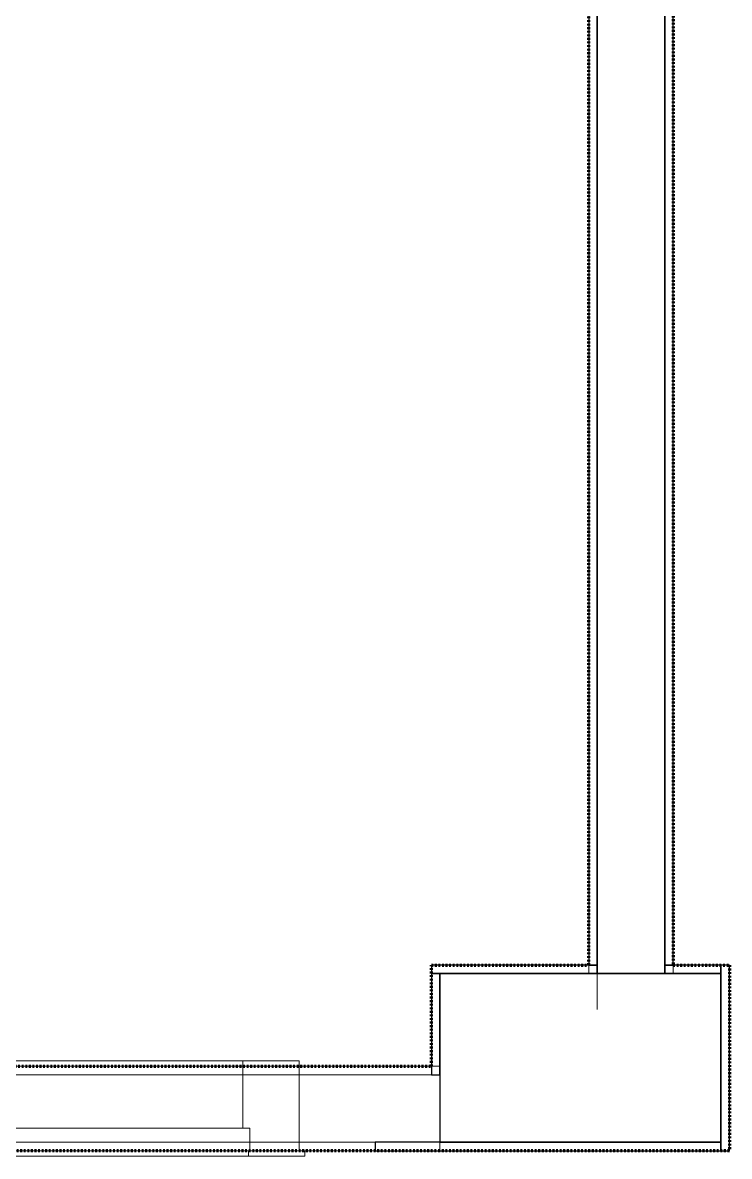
# Model space of a CAD drawing. Header units: millimetres. Extents: x -5300 to 98858, y -5196 to 93886.
# Drawn here: x 38008 to 39265, y 46325 to 48340 of the extents above; entities that cross this region are included whole.
import ezdxf

# ---------------------------------------------------------------- set-up
doc = ezdxf.new("R2010")
doc.units = ezdxf.units.MM
doc.linetypes.add('Штрих', pattern=[6.35, 3.175, -3.175])
doc.linetypes.add('Штрих_2_', pattern=[6.35, 3.175, -3.175])
for name, color, linetype, lineweight, true_color in [('_Разделитель помещений_', 4, 'Штрих', 70, 0x00ffff), ('Двери', 7, 'Continuous', 18, 0x7f7f7f), ('Колонны', 7, 'Continuous', 18, 0x7f7f7f), ('Стены', 7, 'Continuous', 18, 0x7f7f7f), ('Стены разрез', 7, 'Continuous', 50, 0x7f7f7f)]:
    doc.layers.add(name, color=color, linetype=linetype, lineweight=lineweight, true_color=true_color)

# ---------------------------------------------------------------- blocks, each defined once
blk = doc.blocks.new('СТВ_Перегородка_Кирпич 61120 - СТВ_Перегородка_Кирпич 2-242550-Подвал')
at = {"layer": 'Стены', "color": 254, "true_color": 0xd4d4d4}
blk.add_line((30200, 46350), (38750, 46350), dxfattribs=at)
blk = doc.blocks.new('СТВ_Перегородка_Кирпич 61120 - СТВ_Перегородка_Кирпич-242543-Подвал')
at = {"layer": 'Стены', "color": 254, "true_color": 0xd4d4d4}
for p, q in [((35750, 46485), (38750, 46485)), ((38750, 46485), (35750, 46485)), ((35750, 46470), (38750, 46470)), ((38750, 46470), (35750, 46470)), ((35750, 46470), (38750, 46470)), ((38750, 46470), (35750, 46470)), ((38750, 46470), (35750, 46470)), ((38735, 46485), (35765, 46485)), ((35765, 46470), (38735, 46470)), ((36800, 46485), (38500, 46485)), ((38500, 46485), (36800, 46485)), ((36800, 46485), (38500, 46485)), ((38500, 46485), (36800, 46485)), ((36800, 46470), (38500, 46470)), ((38500, 46470), (36800, 46470)), ((38500, 46470), (36800, 46470)), ((36800, 46470), (38500, 46470)), ((36800, 46470), (38500, 46470)), ((38500, 46470), (36800, 46470)), ((36800, 46470), (38500, 46470)), ((38500, 46470), (36800, 46470)), ((38500, 46485), (38500, 46470)), ((38500, 46485), (38500, 46485)), ((38500, 46485), (38500, 46470)), ((38500, 46470), (38500, 46485)), ((38500, 46470), (38500, 46485)), ((38500, 46485), (38500, 46485)), ((38500, 46470), (38500, 46470)), ((38500, 46470), (38500, 46470)), ((38500, 46470), (38500, 46350)), ((38500, 46470), (38500, 46470)), ((38500, 46470), (38500, 46350)), ((38500, 46350), (38500, 46470)), ((38500, 46350), (38500, 46470)), ((38500, 46470), (38500, 46470)), ((38750, 46485), (38735, 46485)), ((38735, 46485), (38735, 46470)), ((38735, 46485), (38735, 46485)), ((38735, 46470), (38735, 46485)), ((38735, 46470), (38735, 46485)), ((38735, 46485), (38750, 46485)), ((38735, 46485), (38735, 46485)), ((38750, 46470), (38735, 46470)), ((38735, 46470), (38735, 46470)), ((38735, 46470), (38750, 46470)), ((38735, 46470), (38735, 46470)), ((38750, 46485), (38750, 46470)), ((38750, 46485), (38750, 46470)), ((38750, 46470), (38750, 46485)), ((38750, 46485), (38750, 46485)), ((38750, 46470), (38750, 46485)), ((38750, 46485), (38750, 46485)), ((38750, 46470), (38750, 46470)), ((38750, 46470), (38750, 46470)), ((38750, 46470), (38750, 46350)), ((38750, 46350), (38750, 46470)), ((38750, 46470), (38750, 46470)), ((38750, 46350), (38750, 46470)), ((38750, 46470), (38750, 46470)), ((30185, 46350), (38750, 46350)), ((38750, 46350), (30185, 46350)), ((38635, 46350), (30185, 46350)), ((35750, 46350), (38750, 46350)), ((35750, 46350), (38750, 46350)), ((38750, 46350), (35750, 46350)), ((36800, 46350), (38500, 46350)), ((38500, 46350), (36800, 46350)), ((38500, 46350), (36800, 46350)), ((36800, 46350), (38500, 46350)), ((36800, 46350), (38500, 46350)), ((38500, 46350), (36800, 46350)), ((36800, 46350), (38500, 46350)), ((38500, 46350), (36800, 46350)), ((38500, 46350), (38500, 46350)), ((38500, 46350), (38500, 46350)), ((38500, 46350), (38500, 46335)), ((38500, 46350), (38500, 46350)), ((38500, 46350), (38500, 46335)), ((38500, 46335), (38500, 46350)), ((38500, 46335), (38500, 46350)), ((38500, 46350), (38500, 46350)), ((38750, 46350), (38635, 46350)), ((38635, 46350), (38635, 46335)), ((38635, 46335), (38635, 46350)), ((38635, 46350), (38635, 46350)), ((38635, 46335), (38635, 46350)), ((38635, 46350), (38635, 46350)), ((38635, 46350), (38750, 46350)), ((38750, 46350), (38750, 46350)), ((38750, 46350), (38750, 46350)), ((38750, 46335), (38750, 46350)), ((38750, 46350), (38750, 46335)), ((38750, 46335), (38750, 46350)), ((38750, 46350), (38750, 46350)), ((38750, 46350), (38750, 46335)), ((38750, 46350), (38750, 46350)), ((38750, 46335), (30185, 46335)), ((38635, 46335), (30185, 46335)), ((38750, 46335), (30185, 46335)), ((36800, 46335), (38500, 46335)), ((38500, 46335), (36800, 46335)), ((38500, 46335), (36800, 46335)), ((36800, 46335), (38500, 46335)), ((38500, 46335), (38500, 46335)), ((38500, 46335), (38500, 46335)), ((38635, 46335), (38635, 46335)), ((38635, 46335), (38750, 46335)), ((38635, 46335), (38750, 46335)), ((38635, 46335), (38635, 46335)), ((38750, 46335), (38750, 46335)), ((38750, 46335), (38750, 46335))]:
    blk.add_line(p, q, dxfattribs=at)
blk = doc.blocks.new('СТВ_Перегородка_Кирпич 61120 - СТВ_Перегородка_Кирпич 61120-242547-Подвал')
for name in ['СТВ_Перегородка_Кирпич 61120 - СТВ_Перегородка_Кирпич-242543-Подвал', 'СТВ_Перегородка_Кирпич 61120 - СТВ_Перегородка_Кирпич 2-242550-Подвал']:
    blk.add_blockref(name, (0, 0))
blk = doc.blocks.new('Дп-10 - Дп-10-242559-Подвал')
at = {"layer": 'Двери', "color": 254, "true_color": 0xd4d4d4}
for p, q in [((36800, 46495), (38500, 46495)), ((38500, 46495), (36800, 46495)), ((38400, 46495), (36900, 46495)), ((36900, 46495), (38400, 46495)), ((38500, 46495), (38400, 46495)), ((38400, 46495), (38400, 46485)), ((38500, 46495), (38400, 46495)), ((38400, 46495), (38400, 46495)), ((38400, 46495), (38500, 46495)), ((38400, 46495), (38400, 46495)), ((38400, 46495), (38400, 46485)), ((38400, 46485), (38400, 46495)), ((38400, 46495), (38500, 46495)), ((38400, 46485), (38400, 46495)), ((38500, 46495), (38400, 46495)), ((38400, 46495), (38400, 46485)), ((38400, 46495), (38500, 46495)), ((38400, 46485), (38400, 46495)), ((38500, 46485), (38500, 46495)), ((38500, 46495), (38500, 46495)), ((38500, 46495), (38500, 46495)), ((38500, 46495), (38500, 46485)), ((38500, 46485), (38500, 46495)), ((38500, 46495), (38500, 46485)), ((38500, 46485), (38500, 46495)), ((38500, 46495), (38500, 46485)), ((38500, 46485), (36800, 46485)), ((36800, 46485), (38500, 46485)), ((38500, 46485), (36800, 46485)), ((36800, 46485), (38500, 46485)), ((38400, 46485), (36900, 46485)), ((36900, 46485), (38400, 46485)), ((36900, 46485), (38400, 46485)), ((38400, 46485), (36900, 46485)), ((38400, 46485), (38500, 46485)), ((38400, 46485), (38400, 46485)), ((38500, 46485), (38400, 46485)), ((38400, 46485), (38400, 46485)), ((38400, 46485), (38500, 46485)), ((38500, 46485), (38400, 46485)), ((38400, 46485), (38500, 46485)), ((38500, 46485), (38400, 46485)), ((38500, 46485), (38400, 46485)), ((38400, 46485), (38400, 46375)), ((38500, 46485), (38400, 46485)), ((38400, 46485), (38400, 46485)), ((38400, 46485), (38500, 46485)), ((38400, 46375), (38400, 46485)), ((38400, 46485), (38400, 46485)), ((38400, 46485), (38400, 46375)), ((38400, 46375), (38400, 46485)), ((38400, 46485), (38500, 46485)), ((38400, 46375), (38400, 46485)), ((38400, 46485), (38500, 46485)), ((38400, 46485), (38400, 46375)), ((38500, 46485), (38400, 46485)), ((38500, 46485), (38500, 46485)), ((38500, 46485), (38500, 46485)), ((38500, 46335), (38500, 46485)), ((38500, 46335), (38500, 46485)), ((38500, 46485), (38500, 46485)), ((38500, 46485), (38500, 46335)), ((38500, 46485), (38500, 46485)), ((38500, 46485), (38500, 46335)), ((38500, 46485), (38500, 46335)), ((38500, 46335), (38500, 46485)), ((38500, 46485), (38500, 46485)), ((38500, 46485), (38500, 46335)), ((38500, 46335), (38500, 46485)), ((38500, 46485), (38500, 46485)), ((36888, 46375), (38412, 46375)), ((38412, 46375), (36888, 46375)), ((36900, 46375), (38400, 46375)), ((38400, 46375), (36900, 46375)), ((37512, 46375), (38412, 46375)), ((38412, 46375), (37512, 46375)), ((37512, 46375), (38412, 46375)), ((38412, 46375), (37512, 46375)), ((38400, 46375), (38412, 46375)), ((38400, 46375), (38400, 46375)), ((38400, 46375), (38400, 46375)), ((38400, 46375), (38412, 46375)), ((38412, 46375), (38400, 46375)), ((38412, 46375), (38400, 46375)), ((38412, 46375), (38400, 46375)), ((38400, 46375), (38412, 46375)), ((38412, 46375), (38412, 46335)), ((38412, 46375), (38412, 46375)), ((38412, 46375), (38412, 46335)), ((38412, 46335), (38412, 46375)), ((38412, 46375), (38412, 46375)), ((38412, 46335), (38412, 46375)), ((38412, 46375), (38412, 46335)), ((38412, 46335), (38412, 46375)), ((38412, 46375), (38412, 46375)), ((38412, 46375), (38412, 46335)), ((38412, 46335), (38412, 46375)), ((38412, 46375), (38412, 46375)), ((38412, 46375), (38412, 46335)), ((38412, 46375), (38412, 46375)), ((38412, 46335), (38412, 46375)), ((38412, 46375), (38412, 46375)), ((38412, 46375), (38412, 46335)), ((38412, 46335), (38412, 46375)), ((38510, 46335), (36790, 46335)), ((36790, 46335), (38510, 46335)), ((36790, 46325), (38510, 46325)), ((38510, 46325), (36790, 46325)), ((36800, 46335), (38500, 46335)), ((36800, 46335), (38500, 46335)), ((38412, 46335), (36888, 46335)), ((38412, 46335), (36888, 46335)), ((38410, 46335), (36890, 46335)), ((36890, 46335), (38410, 46335)), ((38410, 46325), (36890, 46325)), ((36890, 46325), (38410, 46325)), ((38412, 46335), (37512, 46335)), ((38412, 46335), (37512, 46335)), ((37512, 46335), (38412, 46335)), ((37512, 46335), (38412, 46335)), ((38510, 46335), (38410, 46335)), ((38410, 46335), (38410, 46325)), ((38510, 46335), (38410, 46335)), ((38410, 46335), (38410, 46335)), ((38410, 46335), (38510, 46335)), ((38410, 46325), (38410, 46335)), ((38410, 46335), (38410, 46335)), ((38410, 46335), (38410, 46325)), ((38410, 46325), (38410, 46335)), ((38410, 46335), (38510, 46335)), ((38510, 46335), (38410, 46335)), ((38410, 46335), (38410, 46325)), ((38410, 46325), (38410, 46335)), ((38410, 46335), (38510, 46335)), ((38410, 46325), (38510, 46325)), ((38410, 46325), (38410, 46325)), ((38510, 46325), (38410, 46325)), ((38410, 46325), (38410, 46325)), ((38410, 46325), (38510, 46325)), ((38510, 46325), (38410, 46325)), ((38410, 46325), (38510, 46325)), ((38510, 46325), (38410, 46325)), ((38412, 46335), (38500, 46335)), ((38412, 46335), (38412, 46335)), ((38412, 46335), (38500, 46335)), ((38500, 46335), (38412, 46335)), ((38412, 46335), (38412, 46335)), ((38500, 46335), (38412, 46335)), ((38500, 46335), (38412, 46335)), ((38412, 46335), (38412, 46335)), ((38412, 46335), (38412, 46335)), ((38500, 46335), (38412, 46335)), ((38412, 46335), (38412, 46335)), ((38412, 46335), (38412, 46335)), ((38500, 46335), (38500, 46335)), ((38500, 46335), (38500, 46335)), ((38500, 46335), (38500, 46335)), ((38500, 46335), (38500, 46335)), ((38510, 46325), (38510, 46335)), ((38510, 46325), (38510, 46335)), ((38510, 46335), (38510, 46335)), ((38510, 46335), (38510, 46325)), ((38510, 46335), (38510, 46335)), ((38510, 46335), (38510, 46325)), ((38510, 46325), (38510, 46335)), ((38510, 46335), (38510, 46325)), ((38510, 46325), (38510, 46325)), ((38510, 46325), (38510, 46325))]:
    blk.add_line(p, q, dxfattribs=at)
blk = doc.blocks.new('Дп-10 - Дп-10-242563-Подвал')
blk.add_blockref('Дп-10 - Дп-10-242559-Подвал', (0, 0))
blk = doc.blocks.new('СТ_ВОКОЛ-007 91683 - СТ_ВОКОЛ-007 2-242777-Подвал')
at = {"layer": 'Стены', "color": 254, "true_color": 0xd4d4d4}
blk.add_line((39250, 46350), (39250, 46650), dxfattribs=at)
blk = doc.blocks.new('СТ_ВОКОЛ-007 91683 - СТ_ВОКОЛ-007 91683-242774-Подвал')
at = {"layer": 'Стены', "color": 254, "true_color": 0xd4d4d4}
for p, q in [((39250, 46665), (39250, 46665)), ((39265, 46665), (39265, 46665)), ((39250, 46335), (39250, 46335)), ((39265, 46335), (39265, 46335))]:
    blk.add_line(p, q, dxfattribs=at)
at = {"layer": 'Стены разрез', "color": 254, "lineweight": 25, "true_color": 0xd4d4d4}
for p, q in [((39265, 46665), (39250, 46665)), ((39250, 46665), (39250, 46335)), ((39265, 46335), (39265, 46665)), ((39250, 46335), (39265, 46335))]:
    blk.add_line(p, q, dxfattribs=at)
blk.add_blockref('СТ_ВОКОЛ-007 91683 - СТ_ВОКОЛ-007 2-242777-Подвал', (0, 0))
blk = doc.blocks.new('СТ_ВОКОЛ-008 91843 - СТ_ВОКОЛ-008 2-242793-Подвал')
at = {"layer": 'Стены', "color": 254, "true_color": 0xd4d4d4}
blk.add_line((39250, 46650), (38750, 46650), dxfattribs=at)
blk = doc.blocks.new('СТ_ВОКОЛ-008 91843 - СТ_ВОКОЛ-008 91843-242790-Подвал')
at = {"layer": 'Стены', "color": 254, "true_color": 0xd4d4d4}
for p, q in [((38735, 46665), (38735, 46665)), ((38735, 46650), (38735, 46650)), ((39030, 46665), (39030, 46665)), ((39030, 46650), (39030, 46650)), ((39150, 46665), (39150, 46665)), ((39150, 46650), (39150, 46650)), ((39250, 46665), (39250, 46665)), ((39250, 46650), (39250, 46650))]:
    blk.add_line(p, q, dxfattribs=at)
at = {"layer": 'Стены разрез', "color": 254, "lineweight": 25, "true_color": 0xd4d4d4}
for p, q in [((38735, 46665), (38735, 46650)), ((39030, 46665), (38735, 46665)), ((38735, 46650), (39030, 46650)), ((39030, 46650), (39030, 46665)), ((39150, 46665), (39150, 46650)), ((39250, 46665), (39150, 46665)), ((39150, 46650), (39250, 46650)), ((39250, 46650), (39250, 46665))]:
    blk.add_line(p, q, dxfattribs=at)
blk.add_blockref('СТ_ВОКОЛ-008 91843 - СТ_ВОКОЛ-008 2-242793-Подвал', (0, 0))
blk = doc.blocks.new('СТ_ВОКОЛ-009 91956 - СТ_ВОКОЛ-009 2-242816-Подвал')
at = {"layer": 'Стены', "color": 254, "true_color": 0xd4d4d4}
blk.add_line((38750, 46650), (38750, 46350), dxfattribs=at)
blk = doc.blocks.new('СТ_ВОКОЛ-009 91956 - СТ_ВОКОЛ-009 91956-242813-Подвал')
at = {"layer": 'Стены', "color": 254, "true_color": 0xd4d4d4}
for p, q in [((38735, 46650), (38735, 46650)), ((38750, 46650), (38750, 46650)), ((38735, 46470), (38735, 46470)), ((38750, 46470), (38750, 46470))]:
    blk.add_line(p, q, dxfattribs=at)
at = {"layer": 'Стены разрез', "color": 254, "lineweight": 25, "true_color": 0xd4d4d4}
for p, q in [((38750, 46650), (38735, 46650)), ((38735, 46650), (38735, 46470)), ((38750, 46470), (38750, 46650)), ((38735, 46470), (38750, 46470))]:
    blk.add_line(p, q, dxfattribs=at)
blk.add_blockref('СТ_ВОКОЛ-009 91956 - СТ_ВОКОЛ-009 2-242816-Подвал', (0, 0))
blk = doc.blocks.new('СТВ_Перегородка_Кирпич 198216 - СТВ_Перегородка_Кирпич 2-248085-Подвал')
at = {"layer": 'Стены', "color": 254, "true_color": 0xd4d4d4}
blk.add_line((39030, 46585.9), (39030, 51510), dxfattribs=at)
blk = doc.blocks.new('СТВ_Перегородка_Кирпич 198216 - СТВ_Перегородка_Кирпич 198216-248082-Подвал')
at = {"layer": 'Стены', "color": 254, "true_color": 0xd4d4d4}
for p, q in [((39015, 46665), (39030, 46665)), ((39015, 46650), (39015, 46665)), ((39015, 46665), (39015, 46665)), ((39030, 46650), (39015, 46650)), ((39015, 46650), (39015, 46650)), ((39030, 46665), (39030, 46665)), ((39030, 46665), (39030, 46650)), ((39030, 46650), (39030, 46650)), ((39030, 46650), (39030, 46650)), ((39150, 46665), (39165, 46665)), ((39150, 46650), (39150, 46665)), ((39150, 46665), (39150, 46665)), ((39165, 46650), (39150, 46650)), ((39150, 46650), (39150, 46650)), ((39150, 46650), (39150, 46650)), ((39165, 46665), (39165, 46665)), ((39165, 46665), (39165, 46650)), ((39165, 46650), (39165, 46650))]:
    blk.add_line(p, q, dxfattribs=at)
at = {"layer": 'Стены разрез', "color": 254, "lineweight": 25, "true_color": 0xd4d4d4}
for p, q in [((39030, 51390), (39030, 46650)), ((39150, 46650), (39150, 51390)), ((39015, 51375), (39015, 46665)), ((39030, 46665), (39030, 51375)), ((39150, 51375), (39150, 46665)), ((39165, 46665), (39165, 51375)), ((39015, 46665), (39030, 46665)), ((39030, 46650), (39150, 46650)), ((39150, 46665), (39165, 46665))]:
    blk.add_line(p, q, dxfattribs=at)
blk.add_blockref('СТВ_Перегородка_Кирпич 198216 - СТВ_Перегородка_Кирпич 2-248085-Подвал', (0, 0))
blk = doc.blocks.new('СТ_ВОКОЛ-008 237030 - СТ_ВОКОЛ-008 2-249285-Подвал')
at = {"layer": 'Стены', "color": 254, "true_color": 0xd4d4d4}
blk.add_line((38750, 46350), (39250, 46350), dxfattribs=at)
blk = doc.blocks.new('СТ_ВОКОЛ-008 237030 - СТ_ВОКОЛ-008 237030-249282-Подвал')
at = {"layer": 'Стены', "color": 254, "true_color": 0xd4d4d4}
for p, q in [((38635, 46350), (38635, 46350)), ((39250, 46350), (39250, 46350)), ((38635, 46335), (38635, 46335)), ((39250, 46335), (39250, 46335))]:
    blk.add_line(p, q, dxfattribs=at)
at = {"layer": 'Стены разрез', "color": 254, "lineweight": 25, "true_color": 0xd4d4d4}
for p, q in [((39250, 46350), (38635, 46350)), ((38635, 46350), (38635, 46335)), ((39250, 46335), (39250, 46350)), ((38635, 46335), (39250, 46335))]:
    blk.add_line(p, q, dxfattribs=at)
blk.add_blockref('СТ_ВОКОЛ-008 237030 - СТ_ВОКОЛ-008 2-249285-Подвал', (0, 0))
blk = doc.blocks.new('КОЛ-004 500х300 500 x 300 81545 - КОЛ-004 500х300 500 x 300 81545-384875-Подвал')
at = {"layer": 'Колонны', "color": 254, "lineweight": 25, "true_color": 0xd4d4d4}
for p, q in [((250, 150), (-250, 150)), ((-250, 150), (-250, -150)), ((250, -150), (250, 150)), ((-250, -150), (250, -150))]:
    blk.add_line(p, q, dxfattribs=at)
at = {"layer": 'Колонны', "color": 254, "true_color": 0xd4d4d4}
for p, q in [((-250, 150), (-250, 150)), ((250, 150), (250, 150)), ((-250, -150), (-250, -150)), ((250, -150), (250, -150))]:
    blk.add_line(p, q, dxfattribs=at)

msp = doc.modelspace()

# ---------------------------------------------------------------- linework, layer by layer
at = {"layer": '_Разделитель помещений_', "color": 131, "linetype": 'Штрих_2_', "true_color": 0xaaffff}
for p, q in [((39015, 46665), (39015, 51375)), ((39165, 51375), (39165, 46665)), ((38735, 46665), (39015, 46665)), ((38735, 46485), (38735, 46665)), ((39165, 46665), (39265, 46665)), ((39265, 46665), (39265, 46335)), ((35765, 46485), (38735, 46485)), ((38750, 46335), (30185, 46335)), ((39265, 46335), (38750, 46335))]:
    msp.add_line(p, q, dxfattribs=at)

# ---------------------------------------------------------------- block references
at = {"layer": 'Двери', "color": 254, "true_color": 0xd4d4d4}
msp.add_blockref('Дп-10 - Дп-10-242563-Подвал', (0, 0), dxfattribs=at)
at = {"layer": 'Колонны', "color": 254, "true_color": 0xd4d4d4}
msp.add_blockref('КОЛ-004 500х300 500 x 300 81545 - КОЛ-004 500х300 500 x 300 81545-384875-Подвал', (39000, 46500), dxfattribs=at)
at = {"layer": 'Стены', "color": 254, "true_color": 0xd4d4d4}
for name in ['СТВ_Перегородка_Кирпич 198216 - СТВ_Перегородка_Кирпич 198216-248082-Подвал', 'СТ_ВОКОЛ-008 91843 - СТ_ВОКОЛ-008 91843-242790-Подвал', 'СТ_ВОКОЛ-009 91956 - СТ_ВОКОЛ-009 91956-242813-Подвал', 'СТ_ВОКОЛ-007 91683 - СТ_ВОКОЛ-007 91683-242774-Подвал', 'СТВ_Перегородка_Кирпич 61120 - СТВ_Перегородка_Кирпич 61120-242547-Подвал', 'СТ_ВОКОЛ-008 237030 - СТ_ВОКОЛ-008 237030-249282-Подвал']:
    msp.add_blockref(name, (0, 0), dxfattribs=at)

doc.saveas('drawing.dxf')
